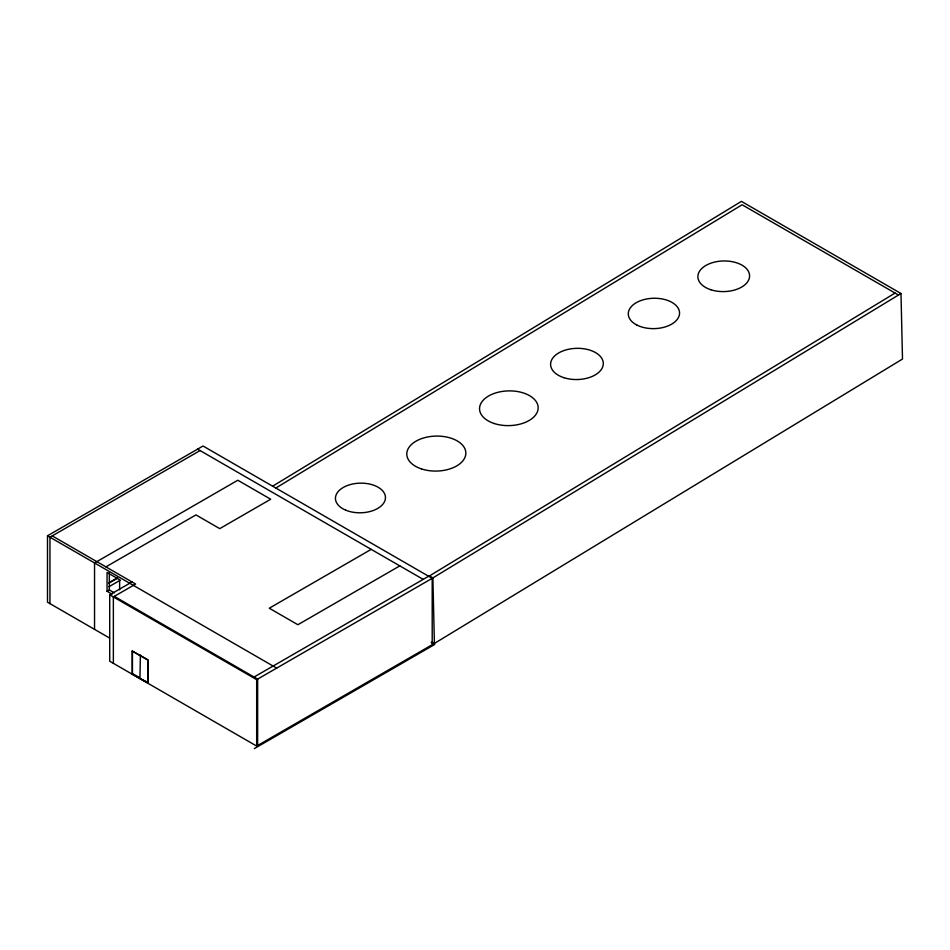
<?xml version="1.0" encoding="UTF-8"?>
<svg xmlns="http://www.w3.org/2000/svg" width="950" height="950" viewBox="0 0 950 950"><rect width="100%" height="100%" fill="white"/><g stroke="black" fill="none" stroke-linecap="round" stroke-linejoin="round"><path stroke-width="1.43" d="M272.638 486.198L741.428 201.376L900.992 293.502L902.5 359.041L433.711 643.863M275.832 488.039L742.104 204.761L898.474 295.034M895.054 293.063L429.483 575.926L432.891 577.897L434.399 643.435L432.119 642.117M900.992 293.502L432.202 578.324L256.678 679.654L109.713 594.819L109.713 661.224L256.678 746.071L432.202 644.729L432.202 578.324L203.027 446.001L47.5 535.8L47.5 602.205L109.618 638.068M200.058 450.561L49.958 537.213L49.958 603.63M105.913 566.877L195.949 514.9L219.747 528.639L270.691 499.225L237.809 480.237L94.537 562.958L94.537 629.363M109.381 582.457L116.992 578.063M108.728 583.253L117.61 578.122M108.882 586.756L120.294 580.165M119.629 589.855L119.629 579.737L107.053 572.482L107.053 591.268L109.333 589.95L114.368 592.847M109.713 594.819L132.002 581.946M132.24 651.059L148.117 659.894L147.82 683.216L147.82 660.06L132.24 651.059L132.24 674.215L148.117 683.05M140.398 655.013L139.947 678.431L147.333 682.171M371.201 549.361L269.277 608.214L297.884 624.732L399.808 565.879M254.054 677.041L428.616 576.246M254.291 748.624L434.72 644.444L431.146 642.378M197.6 449.136L423.189 579.381M52.25 535.895L135.648 584.048L113.359 596.909L113.359 663.326M47.5 535.8L276.676 668.111M107.053 591.268L112.088 594.178M114.321 596.362L257.64 679.107L257.64 745.512M132.917 673.823L139.163 677.433M256.678 679.654L256.678 746.071M132.442 650.94L132.442 674.096M109.333 572.601L109.333 589.95M345.788 510.197A25.021 14.82 -1.3 0 0 385.332 499.118A25.021 14.82 -1.3 0 0 350.229 484.595A25.021 14.82 -1.3 0 0 345.788 510.197M421.551 468.944A29.533 17.492 -1.3 0 0 465.844 453.126A29.533 17.492 -1.3 0 0 421.551 438.639A29.533 17.492 -1.3 0 0 421.551 468.944M494.202 423.51A29.319 17.361 -1.3 0 0 538.163 407.811A29.319 17.361 -1.3 0 0 494.19 393.431A29.319 17.361 -1.3 0 0 494.202 423.51M563.778 377.649A26.351 15.604 -1.3 0 0 603.298 363.541A26.351 15.604 -1.3 0 0 563.778 350.609A26.351 15.604 -1.3 0 0 563.778 377.649M636.726 324.971A25.65 15.188 -1.3 0 0 678.989 316.255A25.65 15.188 -1.3 0 0 646.036 299.108A25.65 15.188 -1.3 0 0 636.726 324.971M710.826 289.738A25.852 15.307 -1.3 0 0 749.597 275.892A25.852 15.307 -1.3 0 0 710.814 263.209A25.852 15.307 -1.3 0 0 710.826 289.738"/></g></svg>
